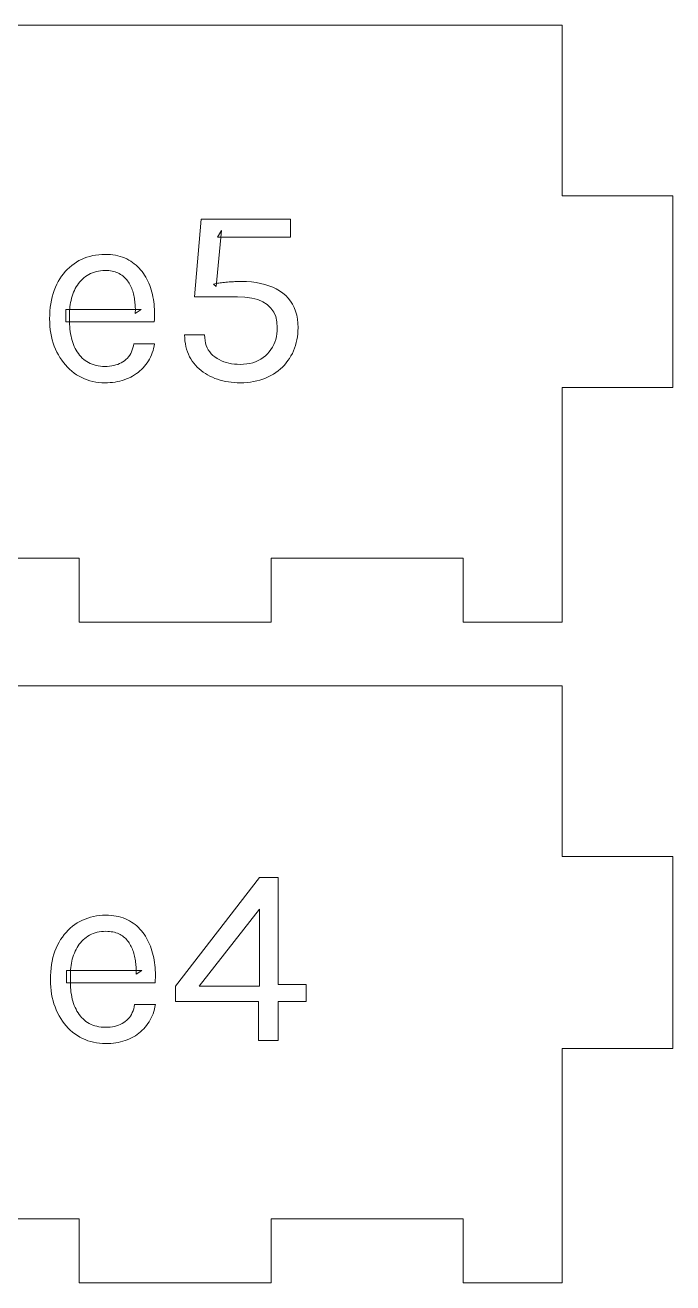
# Model space of a CAD drawing. Extents: x 3 to 177, y 3 to 186.
# Drawn here: x 37.3 to 67.7, y 127 to 186 of the extents above; entities that cross this region are included whole.
import ezdxf

# ---------------------------------------------------------------- set-up
doc = ezdxf.new("R2010")
doc.units = 0
doc.layers.get('0').update_dxf_attribs({"lineweight": 0})

msp = doc.modelspace()

# ---------------------------------------------------------------- linework, layer by layer
for p, q in [((62.468, 186), (8.196, 186)), ((62.468, 178), (62.468, 186)), ((67.664, 178), (62.468, 178)), ((67.664, 169), (67.664, 178)), ((45.232, 173.254), (45.556, 176.902)), ((45.556, 176.902), (49.732, 176.902)), ((49.732, 176.902), (49.732, 176.05)), ((46.504, 176.374), (46.252, 173.746)), ((46.312, 176.05), (46.504, 176.374)), ((49.732, 176.05), (46.312, 176.05)), ((40.603, 175.213), (40.745, 175.231)), ((40.745, 175.231), (40.89, 175.242)), ((40.89, 175.242), (41.038, 175.246)), ((41.038, 175.246), (41.038, 175.246)), ((41.038, 175.246), (41.167, 175.243)), ((41.167, 175.243), (41.292, 175.235)), ((41.292, 175.235), (41.413, 175.222)), ((39.374, 174.637), (39.479, 174.725)), ((39.479, 174.725), (39.589, 174.807)), ((39.589, 174.807), (39.703, 174.883)), ((39.703, 174.883), (39.822, 174.952)), ((39.822, 174.952), (39.944, 175.014)), ((39.944, 175.014), (40.069, 175.068)), ((40.069, 175.068), (40.197, 175.115)), ((40.197, 175.115), (40.329, 175.155)), ((40.329, 175.155), (40.464, 175.188)), ((40.464, 175.188), (40.603, 175.213)), ((41.413, 175.222), (41.531, 175.204)), ((41.531, 175.204), (41.644, 175.18)), ((41.644, 175.18), (41.754, 175.151)), ((41.754, 175.151), (41.86, 175.117)), ((41.86, 175.117), (41.962, 175.077)), ((41.962, 175.077), (42.06, 175.032)), ((42.06, 175.032), (42.154, 174.982)), ((42.154, 174.982), (42.245, 174.927)), ((42.245, 174.927), (42.332, 174.869)), ((42.332, 174.869), (42.415, 174.807)), ((42.415, 174.807), (42.495, 174.741)), ((42.495, 174.741), (42.571, 174.672)), ((42.571, 174.672), (42.644, 174.598)), ((38.852, 173.974), (38.926, 174.101)), ((38.926, 174.101), (39.006, 174.22)), ((39.006, 174.22), (39.091, 174.334)), ((39.091, 174.334), (39.18, 174.441)), ((39.18, 174.441), (39.275, 174.542)), ((39.275, 174.542), (39.374, 174.637)), ((39.985, 174.088), (39.92, 174.023)), ((40.053, 174.15), (39.985, 174.088)), ((40.126, 174.208), (40.053, 174.15)), ((40.202, 174.262), (40.126, 174.208)), ((40.282, 174.31), (40.202, 174.262)), ((40.365, 174.352), (40.282, 174.31)), ((40.452, 174.388), (40.365, 174.352)), ((40.543, 174.419), (40.452, 174.388)), ((40.637, 174.445), (40.543, 174.419)), ((40.735, 174.465), (40.637, 174.445)), ((40.836, 174.479), (40.735, 174.465)), ((40.941, 174.487), (40.836, 174.479)), ((41.05, 174.49), (40.941, 174.487)), ((41.136, 174.488), (41.05, 174.49)), ((41.05, 174.49), (41.05, 174.49)), ((41.219, 174.483), (41.136, 174.488)), ((41.299, 174.474), (41.219, 174.483)), ((41.375, 174.461), (41.299, 174.474)), ((41.449, 174.445), (41.375, 174.461)), ((41.519, 174.425), (41.449, 174.445)), ((41.587, 174.402), (41.519, 174.425)), ((41.651, 174.375), (41.587, 174.402)), ((41.712, 174.344), (41.651, 174.375)), ((41.77, 174.31), (41.712, 174.344)), ((41.825, 174.273), (41.77, 174.31)), ((41.878, 174.233), (41.825, 174.273)), ((41.928, 174.191), (41.878, 174.233)), ((41.975, 174.147), (41.928, 174.191)), ((42.021, 174.101), (41.975, 174.147)), ((42.063, 174.052), (42.021, 174.101)), ((42.103, 174.001), (42.063, 174.052)), ((42.644, 174.598), (42.713, 174.521)), ((42.713, 174.521), (42.778, 174.441)), ((42.778, 174.441), (42.84, 174.356)), ((42.84, 174.356), (42.898, 174.268)), ((42.898, 174.268), (42.953, 174.177)), ((42.953, 174.177), (43.004, 174.083)), ((43.004, 174.083), (43.052, 173.987)), ((38.611, 173.411), (38.661, 173.56)), ((38.661, 173.56), (38.718, 173.704)), ((38.718, 173.704), (38.782, 173.842)), ((38.782, 173.842), (38.852, 173.974)), ((39.568, 173.467), (39.533, 173.374)), ((39.607, 173.557), (39.568, 173.467)), ((39.65, 173.644), (39.607, 173.557)), ((39.696, 173.726), (39.65, 173.644)), ((39.747, 173.806), (39.696, 173.726)), ((39.801, 173.882), (39.747, 173.806)), ((39.858, 173.954), (39.801, 173.882)), ((39.92, 174.023), (39.858, 173.954)), ((42.141, 173.947), (42.103, 174.001)), ((42.176, 173.891), (42.141, 173.947)), ((42.208, 173.833), (42.176, 173.891)), ((42.238, 173.773), (42.208, 173.833)), ((42.266, 173.712), (42.238, 173.773)), ((42.293, 173.65), (42.266, 173.712)), ((42.317, 173.586), (42.293, 173.65)), ((42.339, 173.522), (42.317, 173.586)), ((42.36, 173.456), (42.339, 173.522)), ((43.052, 173.987), (43.096, 173.889)), ((43.096, 173.889), (43.137, 173.789)), ((43.137, 173.789), (43.175, 173.686)), ((43.175, 173.686), (43.209, 173.581)), ((43.209, 173.581), (43.24, 173.473)), ((43.24, 173.473), (43.267, 173.363)), ((46.132, 173.854), (46.19, 173.867)), ((46.252, 173.746), (46.132, 173.854)), ((46.19, 173.867), (46.25, 173.879)), ((46.25, 173.879), (46.312, 173.89)), ((46.312, 173.89), (46.375, 173.901)), ((46.375, 173.901), (46.44, 173.91)), ((46.44, 173.91), (46.506, 173.919)), ((46.506, 173.919), (46.573, 173.927)), ((46.573, 173.927), (46.643, 173.935)), ((46.643, 173.935), (46.714, 173.941)), ((46.714, 173.941), (46.786, 173.947)), ((46.786, 173.947), (46.858, 173.952)), ((46.858, 173.952), (46.929, 173.957)), ((46.929, 173.957), (46.999, 173.961)), ((46.999, 173.961), (47.066, 173.964)), ((47.066, 173.964), (47.133, 173.967)), ((47.133, 173.967), (47.197, 173.97)), ((47.197, 173.97), (47.26, 173.972)), ((47.26, 173.972), (47.322, 173.973)), ((47.322, 173.973), (47.382, 173.974)), ((47.382, 173.974), (47.44, 173.974)), ((47.44, 173.974), (47.44, 173.974)), ((47.44, 173.974), (47.68, 173.969)), ((47.68, 173.969), (47.909, 173.952)), ((47.909, 173.952), (48.129, 173.925)), ((48.129, 173.925), (48.338, 173.887)), ((48.338, 173.887), (48.537, 173.838)), ((48.537, 173.838), (48.725, 173.777)), ((48.725, 173.777), (48.904, 173.706)), ((48.904, 173.706), (49.072, 173.625)), ((49.072, 173.625), (49.23, 173.532)), ((49.23, 173.532), (49.378, 173.428)), ((38.476, 172.763), (38.5, 172.933)), ((38.5, 172.933), (38.53, 173.098)), ((38.53, 173.098), (38.567, 173.257)), ((38.567, 173.257), (38.611, 173.411)), ((39.412, 172.889), (39.399, 172.788)), ((39.429, 172.989), (39.412, 172.889)), ((39.449, 173.088), (39.429, 172.989)), ((39.473, 173.185), (39.449, 173.088)), ((39.501, 173.28), (39.473, 173.185)), ((39.533, 173.374), (39.501, 173.28)), ((42.378, 173.389), (42.36, 173.456)), ((42.394, 173.321), (42.378, 173.389)), ((42.409, 173.252), (42.394, 173.321)), ((42.421, 173.182), (42.409, 173.252)), ((42.432, 173.111), (42.421, 173.182)), ((42.441, 173.04), (42.432, 173.111)), ((42.448, 172.97), (42.441, 173.04)), ((42.455, 172.899), (42.448, 172.97)), ((42.459, 172.828), (42.455, 172.899)), ((43.267, 173.363), (43.291, 173.251)), ((43.291, 173.251), (43.312, 173.137)), ((43.312, 173.137), (43.329, 173.023)), ((43.329, 173.023), (43.343, 172.907)), ((43.343, 172.907), (43.354, 172.791)), ((47.248, 173.254), (45.232, 173.254)), ((47.604, 173.239), (47.248, 173.254)), ((47.248, 173.254), (47.248, 173.254)), ((47.922, 173.196), (47.604, 173.239)), ((48.203, 173.123), (47.922, 173.196)), ((48.446, 173.022), (48.203, 173.123)), ((48.652, 172.891), (48.446, 173.022)), ((48.821, 172.731), (48.652, 172.891)), ((49.378, 173.428), (49.514, 173.313)), ((49.514, 173.313), (49.635, 173.188)), ((49.635, 173.188), (49.742, 173.052)), ((49.742, 173.052), (49.835, 172.906)), ((49.835, 172.906), (49.914, 172.749)), ((38.446, 172.222), (38.449, 172.408)), ((38.449, 172.408), (38.459, 172.588)), ((38.459, 172.588), (38.476, 172.763)), ((39.202, 172.078), (39.202, 172.654)), ((39.202, 172.654), (42.736, 172.654)), ((39.384, 172.58), (39.382, 172.474)), ((39.382, 172.474), (39.382, 172.474)), ((39.382, 172.474), (39.382, 172.09)), ((39.389, 172.685), (39.384, 172.58)), ((39.399, 172.788), (39.389, 172.685)), ((42.462, 172.757), (42.459, 172.828)), ((42.736, 172.654), (42.46, 172.474)), ((42.46, 172.474), (42.463, 172.545)), ((42.464, 172.686), (42.462, 172.757)), ((42.463, 172.545), (42.464, 172.616)), ((42.464, 172.616), (42.464, 172.686)), ((43.354, 172.791), (43.362, 172.674)), ((43.362, 172.674), (43.367, 172.557)), ((43.367, 172.319), (43.362, 172.199)), ((43.367, 172.557), (43.369, 172.438)), ((43.369, 172.438), (43.367, 172.319)), ((48.952, 172.543), (48.821, 172.731)), ((49.045, 172.325), (48.952, 172.543)), ((49.101, 172.078), (49.045, 172.325)), ((49.914, 172.749), (49.978, 172.581)), ((49.978, 172.581), (50.028, 172.402)), ((50.028, 172.402), (50.063, 172.213)), ((38.449, 172.048), (38.446, 172.222)), ((38.446, 172.222), (38.446, 172.222)), ((38.46, 171.877), (38.449, 172.048)), ((38.477, 171.711), (38.46, 171.877)), ((38.5, 171.549), (38.477, 171.711)), ((43.354, 172.078), (39.202, 172.078)), ((39.382, 172.09), (39.384, 171.971)), ((39.384, 171.971), (39.389, 171.855)), ((39.389, 171.855), (39.399, 171.741)), ((39.399, 171.741), (39.411, 171.63)), ((43.362, 172.199), (43.354, 172.078)), ((43.354, 172.078), (43.354, 172.078)), ((49.12, 171.802), (49.101, 172.078)), ((49.115, 171.659), (49.12, 171.802)), ((49.12, 171.802), (49.12, 171.802)), ((50.063, 172.213), (50.085, 172.013)), ((50.085, 172.013), (50.092, 171.802)), ((50.092, 171.802), (50.089, 171.657)), ((50.092, 171.802), (50.092, 171.802)), ((38.531, 171.391), (38.5, 171.549)), ((38.568, 171.237), (38.531, 171.391)), ((38.612, 171.087), (38.568, 171.237)), ((39.411, 171.63), (39.428, 171.522)), ((39.428, 171.522), (39.448, 171.415)), ((39.448, 171.415), (39.472, 171.312)), ((39.472, 171.312), (39.499, 171.211)), ((39.499, 171.211), (39.53, 171.112)), ((39.53, 171.112), (39.565, 171.016)), ((44.781, 171.323), (44.776, 171.466)), ((44.776, 171.466), (44.776, 171.466)), ((44.776, 171.466), (45.712, 171.466)), ((44.792, 171.185), (44.781, 171.323)), ((44.811, 171.051), (44.792, 171.185)), ((45.712, 171.466), (45.717, 171.333)), ((45.717, 171.333), (45.731, 171.206)), ((45.731, 171.206), (45.756, 171.086)), ((48.953, 171.014), (49.004, 171.134)), ((49.004, 171.134), (49.046, 171.258)), ((49.046, 171.258), (49.078, 171.387)), ((49.078, 171.387), (49.101, 171.521)), ((49.101, 171.521), (49.115, 171.659)), ((50.01, 171.107), (49.973, 170.977)), ((50.039, 171.24), (50.01, 171.107)), ((50.062, 171.376), (50.039, 171.24)), ((50.079, 171.515), (50.062, 171.376)), ((50.089, 171.657), (50.079, 171.515)), ((38.663, 170.941), (38.612, 171.087)), ((38.721, 170.8), (38.663, 170.941)), ((38.785, 170.662), (38.721, 170.8)), ((38.855, 170.529), (38.785, 170.662)), ((38.93, 170.403), (38.855, 170.529)), ((39.565, 171.016), (39.603, 170.923)), ((39.603, 170.923), (39.646, 170.834)), ((39.646, 170.834), (39.691, 170.749)), ((39.691, 170.749), (39.741, 170.668)), ((39.741, 170.668), (39.794, 170.591)), ((39.794, 170.591), (39.851, 170.518)), ((39.851, 170.518), (39.911, 170.449)), ((42.147, 170.445), (42.199, 170.517)), ((42.199, 170.517), (42.246, 170.595)), ((42.246, 170.595), (42.287, 170.677)), ((42.287, 170.677), (42.322, 170.764)), ((42.322, 170.764), (42.352, 170.857)), ((42.352, 170.857), (42.376, 170.955)), ((42.376, 170.955), (42.394, 171.058)), ((42.394, 171.058), (42.394, 171.058)), ((42.394, 171.058), (43.366, 171.058)), ((43.219, 170.528), (43.176, 170.431)), ((43.258, 170.627), (43.219, 170.528)), ((43.292, 170.73), (43.258, 170.627)), ((43.321, 170.836), (43.292, 170.73)), ((43.346, 170.946), (43.321, 170.836)), ((43.366, 171.058), (43.346, 170.946)), ((44.837, 170.921), (44.811, 171.051)), ((44.869, 170.796), (44.837, 170.921)), ((44.909, 170.676), (44.869, 170.796)), ((44.955, 170.56), (44.909, 170.676)), ((45.008, 170.448), (44.955, 170.56)), ((45.756, 171.086), (45.789, 170.973)), ((45.789, 170.973), (45.833, 170.866)), ((45.833, 170.866), (45.886, 170.766)), ((45.886, 170.766), (45.949, 170.673)), ((45.949, 170.673), (46.021, 170.587)), ((46.021, 170.587), (46.103, 170.507)), ((48.559, 170.487), (48.655, 170.581)), ((48.655, 170.581), (48.743, 170.682)), ((48.743, 170.682), (48.822, 170.788)), ((48.822, 170.788), (48.892, 170.899)), ((48.892, 170.899), (48.953, 171.014)), ((49.825, 170.603), (49.762, 170.485)), ((49.881, 170.725), (49.825, 170.603)), ((49.93, 170.849), (49.881, 170.725)), ((49.973, 170.977), (49.93, 170.849)), ((39.011, 170.282), (38.93, 170.403)), ((39.096, 170.167), (39.011, 170.282)), ((39.186, 170.058), (39.096, 170.167)), ((39.28, 169.955), (39.186, 170.058)), ((39.38, 169.858), (39.28, 169.955)), ((39.911, 170.449), (39.975, 170.384)), ((39.975, 170.384), (40.043, 170.323)), ((40.043, 170.323), (40.114, 170.266)), ((40.114, 170.266), (40.189, 170.214)), ((40.189, 170.214), (40.268, 170.167)), ((40.268, 170.167), (40.351, 170.125)), ((40.351, 170.125), (40.438, 170.089)), ((40.438, 170.089), (40.528, 170.059)), ((40.528, 170.059), (40.622, 170.034)), ((40.622, 170.034), (40.721, 170.015)), ((40.721, 170.015), (40.823, 170.001)), ((40.823, 170.001), (40.928, 169.993)), ((40.928, 169.993), (41.038, 169.99)), ((41.038, 169.99), (41.148, 169.993)), ((41.038, 169.99), (41.038, 169.99)), ((41.148, 169.993), (41.253, 170.001)), ((41.253, 170.001), (41.355, 170.014)), ((41.355, 170.014), (41.453, 170.033)), ((41.453, 170.033), (41.547, 170.058)), ((41.547, 170.058), (41.636, 170.087)), ((41.636, 170.087), (41.722, 170.122)), ((41.722, 170.122), (41.804, 170.163)), ((41.804, 170.163), (41.882, 170.209)), ((41.882, 170.209), (41.956, 170.26)), ((41.956, 170.26), (42.025, 170.317)), ((42.025, 170.317), (42.089, 170.378)), ((42.089, 170.378), (42.147, 170.445)), ((42.824, 169.92), (42.752, 169.847)), ((42.893, 169.997), (42.824, 169.92)), ((42.958, 170.077), (42.893, 169.997)), ((43.019, 170.161), (42.958, 170.077)), ((43.076, 170.248), (43.019, 170.161)), ((43.128, 170.338), (43.076, 170.248)), ((43.176, 170.431), (43.128, 170.338)), ((45.069, 170.341), (45.008, 170.448)), ((45.136, 170.239), (45.069, 170.341)), ((45.209, 170.141), (45.136, 170.239)), ((45.287, 170.048), (45.209, 170.141)), ((45.369, 169.96), (45.287, 170.048)), ((45.457, 169.877), (45.369, 169.96)), ((46.103, 170.507), (46.195, 170.434)), ((46.195, 170.434), (46.294, 170.368)), ((46.294, 170.368), (46.397, 170.309)), ((46.397, 170.309), (46.505, 170.257)), ((46.505, 170.257), (46.616, 170.211)), ((46.616, 170.211), (46.733, 170.173)), ((46.733, 170.173), (46.853, 170.142)), ((46.853, 170.142), (46.979, 170.117)), ((46.979, 170.117), (47.108, 170.1)), ((47.108, 170.1), (47.242, 170.089)), ((47.242, 170.089), (47.38, 170.086)), ((47.38, 170.086), (47.539, 170.091)), ((47.38, 170.086), (47.38, 170.086)), ((47.539, 170.091), (47.69, 170.106)), ((47.69, 170.106), (47.835, 170.131)), ((47.835, 170.131), (47.973, 170.165)), ((47.973, 170.165), (48.104, 170.21)), ((48.104, 170.21), (48.228, 170.264)), ((48.228, 170.264), (48.345, 170.329)), ((48.345, 170.329), (48.455, 170.403)), ((48.455, 170.403), (48.559, 170.487)), ((49.362, 169.962), (49.266, 169.872)), ((49.453, 170.056), (49.362, 169.962)), ((49.539, 170.156), (49.453, 170.056)), ((49.619, 170.261), (49.539, 170.156)), ((49.693, 170.37), (49.619, 170.261)), ((49.762, 170.485), (49.693, 170.37)), ((39.485, 169.767), (39.38, 169.858)), ((39.594, 169.682), (39.485, 169.767)), ((39.709, 169.603), (39.594, 169.682)), ((39.828, 169.531), (39.709, 169.603)), ((39.949, 169.466), (39.828, 169.531)), ((40.074, 169.409), (39.949, 169.466)), ((40.202, 169.359), (40.074, 169.409)), ((40.334, 169.317), (40.202, 169.359)), ((41.841, 169.331), (41.734, 169.302)), ((41.946, 169.364), (41.841, 169.331)), ((42.048, 169.402), (41.946, 169.364)), ((42.148, 169.444), (42.048, 169.402)), ((42.245, 169.49), (42.148, 169.444)), ((42.338, 169.54), (42.245, 169.49)), ((42.428, 169.594), (42.338, 169.54)), ((42.514, 169.652), (42.428, 169.594)), ((42.597, 169.713), (42.514, 169.652)), ((42.676, 169.778), (42.597, 169.713)), ((42.752, 169.847), (42.676, 169.778)), ((45.549, 169.799), (45.457, 169.877)), ((45.645, 169.725), (45.549, 169.799)), ((45.746, 169.657), (45.645, 169.725)), ((45.852, 169.593), (45.746, 169.657)), ((45.963, 169.534), (45.852, 169.593)), ((46.078, 169.48), (45.963, 169.534)), ((46.197, 169.431), (46.078, 169.48)), ((46.318, 169.387), (46.197, 169.431)), ((46.442, 169.348), (46.318, 169.387)), ((46.569, 169.315), (46.442, 169.348)), ((48.3, 169.344), (48.158, 169.307)), ((48.437, 169.388), (48.3, 169.344)), ((48.57, 169.439), (48.437, 169.388)), ((48.699, 169.497), (48.57, 169.439)), ((48.823, 169.561), (48.699, 169.497)), ((48.942, 169.631), (48.823, 169.561)), ((49.055, 169.706), (48.942, 169.631)), ((49.163, 169.787), (49.055, 169.706)), ((49.266, 169.872), (49.163, 169.787)), ((40.468, 169.283), (40.334, 169.317)), ((40.606, 169.256), (40.468, 169.283)), ((40.747, 169.237), (40.606, 169.256)), ((40.891, 169.226), (40.747, 169.237)), ((41.038, 169.222), (40.891, 169.226)), ((41.16, 169.224), (41.038, 169.222)), ((41.038, 169.222), (41.038, 169.222)), ((41.038, 169.222), (41.038, 169.222)), ((41.28, 169.231), (41.16, 169.224)), ((41.397, 169.242), (41.28, 169.231)), ((41.512, 169.258), (41.397, 169.242)), ((41.625, 169.278), (41.512, 169.258)), ((41.734, 169.302), (41.625, 169.278)), ((46.698, 169.286), (46.569, 169.315)), ((46.829, 169.263), (46.698, 169.286)), ((46.963, 169.245), (46.829, 169.263)), ((47.099, 169.232), (46.963, 169.245)), ((47.238, 169.225), (47.099, 169.232)), ((47.38, 169.222), (47.238, 169.225)), ((47.545, 169.225), (47.38, 169.222)), ((47.38, 169.222), (47.38, 169.222)), ((47.38, 169.222), (47.38, 169.222)), ((47.705, 169.236), (47.545, 169.225)), ((47.86, 169.253), (47.705, 169.236)), ((48.011, 169.276), (47.86, 169.253)), ((48.158, 169.307), (48.011, 169.276)), ((62.468, 161), (62.468, 169)), ((62.468, 169), (67.664, 169)), ((30.832, 161), (39.832, 161)), ((39.832, 161), (39.832, 158)), ((48.832, 158), (48.832, 161)), ((48.832, 161), (57.832, 161)), ((57.832, 161), (57.832, 158)), ((62.468, 158), (62.468, 161)), ((39.832, 158), (48.832, 158)), ((57.832, 158), (62.468, 158)), ((62.468, 155), (8.196, 155)), ((62.468, 147), (62.468, 155)), ((67.664, 147), (62.468, 147)), ((67.664, 138), (67.664, 147)), ((44.344, 140.922), (48.292, 146.01)), ((48.292, 146.01), (49.168, 146.01)), ((49.168, 146.01), (49.168, 140.994)), ((39.858, 143.952), (39.98, 144.014)), ((39.98, 144.014), (40.105, 144.068)), ((40.105, 144.068), (40.233, 144.115)), ((40.233, 144.115), (40.365, 144.155)), ((40.365, 144.155), (40.5, 144.188)), ((40.5, 144.188), (40.639, 144.213)), ((40.639, 144.213), (40.781, 144.231)), ((40.781, 144.231), (40.926, 144.242)), ((40.926, 144.242), (41.074, 144.246)), ((41.074, 144.246), (41.074, 144.246)), ((41.074, 144.246), (41.203, 144.243)), ((41.203, 144.243), (41.328, 144.235)), ((41.328, 144.235), (41.449, 144.222)), ((41.449, 144.222), (41.567, 144.204)), ((41.567, 144.204), (41.68, 144.18)), ((41.68, 144.18), (41.79, 144.151)), ((41.79, 144.151), (41.896, 144.117)), ((41.896, 144.117), (41.998, 144.077)), ((41.998, 144.077), (42.096, 144.032)), ((42.096, 144.032), (42.19, 143.982)), ((42.19, 143.982), (42.281, 143.927)), ((48.28, 144.534), (45.46, 140.922)), ((48.28, 140.922), (48.28, 144.534)), ((39.127, 143.334), (39.216, 143.441)), ((39.216, 143.441), (39.311, 143.542)), ((39.311, 143.542), (39.41, 143.637)), ((39.41, 143.637), (39.515, 143.725)), ((39.515, 143.725), (39.625, 143.807)), ((39.625, 143.807), (39.739, 143.883)), ((39.739, 143.883), (39.858, 143.952)), ((40.488, 143.388), (40.401, 143.352)), ((40.579, 143.419), (40.488, 143.388)), ((40.673, 143.445), (40.579, 143.419)), ((40.771, 143.465), (40.673, 143.445)), ((40.872, 143.479), (40.771, 143.465)), ((40.977, 143.487), (40.872, 143.479)), ((41.086, 143.49), (40.977, 143.487)), ((41.172, 143.488), (41.086, 143.49)), ((41.086, 143.49), (41.086, 143.49)), ((41.255, 143.483), (41.172, 143.488)), ((41.335, 143.474), (41.255, 143.483)), ((41.411, 143.461), (41.335, 143.474)), ((41.485, 143.445), (41.411, 143.461)), ((41.555, 143.425), (41.485, 143.445)), ((41.623, 143.402), (41.555, 143.425)), ((41.687, 143.375), (41.623, 143.402)), ((41.748, 143.344), (41.687, 143.375)), ((42.281, 143.927), (42.368, 143.869)), ((42.368, 143.869), (42.451, 143.807)), ((42.451, 143.807), (42.531, 143.741)), ((42.531, 143.741), (42.607, 143.672)), ((42.607, 143.672), (42.68, 143.598)), ((42.68, 143.598), (42.749, 143.521)), ((42.749, 143.521), (42.814, 143.441)), ((42.814, 143.441), (42.876, 143.356)), ((38.754, 142.704), (38.818, 142.842)), ((38.818, 142.842), (38.888, 142.974)), ((38.888, 142.974), (38.962, 143.101)), ((38.962, 143.101), (39.042, 143.22)), ((39.042, 143.22), (39.127, 143.334)), ((39.783, 142.806), (39.732, 142.726)), ((39.837, 142.882), (39.783, 142.806)), ((39.894, 142.954), (39.837, 142.882)), ((39.956, 143.023), (39.894, 142.954)), ((40.021, 143.088), (39.956, 143.023)), ((40.089, 143.15), (40.021, 143.088)), ((40.162, 143.208), (40.089, 143.15)), ((40.238, 143.262), (40.162, 143.208)), ((40.318, 143.31), (40.238, 143.262)), ((40.401, 143.352), (40.318, 143.31)), ((41.806, 143.31), (41.748, 143.344)), ((41.861, 143.273), (41.806, 143.31)), ((41.914, 143.233), (41.861, 143.273)), ((41.964, 143.191), (41.914, 143.233)), ((42.011, 143.147), (41.964, 143.191)), ((42.057, 143.101), (42.011, 143.147)), ((42.099, 143.052), (42.057, 143.101)), ((42.139, 143.001), (42.099, 143.052)), ((42.177, 142.947), (42.139, 143.001)), ((42.212, 142.891), (42.177, 142.947)), ((42.244, 142.833), (42.212, 142.891)), ((42.274, 142.773), (42.244, 142.833)), ((42.876, 143.356), (42.934, 143.268)), ((42.934, 143.268), (42.989, 143.177)), ((42.989, 143.177), (43.04, 143.083)), ((43.04, 143.083), (43.088, 142.987)), ((43.088, 142.987), (43.132, 142.889)), ((43.132, 142.889), (43.173, 142.789)), ((43.173, 142.789), (43.211, 142.686)), ((38.566, 142.098), (38.603, 142.257)), ((38.603, 142.257), (38.647, 142.411)), ((38.647, 142.411), (38.697, 142.56)), ((38.697, 142.56), (38.754, 142.704)), ((39.537, 142.28), (39.509, 142.185)), ((39.569, 142.374), (39.537, 142.28)), ((39.604, 142.467), (39.569, 142.374)), ((39.643, 142.557), (39.604, 142.467)), ((39.686, 142.644), (39.643, 142.557)), ((39.732, 142.726), (39.686, 142.644)), ((42.302, 142.712), (42.274, 142.773)), ((42.329, 142.65), (42.302, 142.712)), ((42.353, 142.586), (42.329, 142.65)), ((42.375, 142.522), (42.353, 142.586)), ((42.396, 142.456), (42.375, 142.522)), ((42.414, 142.389), (42.396, 142.456)), ((42.43, 142.321), (42.414, 142.389)), ((42.445, 142.252), (42.43, 142.321)), ((42.457, 142.182), (42.445, 142.252)), ((43.211, 142.686), (43.245, 142.581)), ((43.245, 142.581), (43.276, 142.473)), ((43.276, 142.473), (43.303, 142.363)), ((43.303, 142.363), (43.327, 142.251)), ((43.327, 142.251), (43.348, 142.137)), ((38.495, 141.588), (38.512, 141.763)), ((38.512, 141.763), (38.536, 141.933)), ((38.536, 141.933), (38.566, 142.098)), ((39.238, 141.078), (39.238, 141.654)), ((39.238, 141.654), (42.772, 141.654)), ((39.425, 141.685), (39.42, 141.58)), ((39.435, 141.788), (39.425, 141.685)), ((39.448, 141.889), (39.435, 141.788)), ((39.465, 141.989), (39.448, 141.889)), ((39.485, 142.088), (39.465, 141.989)), ((39.509, 142.185), (39.485, 142.088)), ((42.468, 142.111), (42.457, 142.182)), ((42.477, 142.04), (42.468, 142.111)), ((42.484, 141.97), (42.477, 142.04)), ((42.491, 141.899), (42.484, 141.97)), ((42.495, 141.828), (42.491, 141.899)), ((42.498, 141.757), (42.495, 141.828)), ((42.772, 141.654), (42.496, 141.474)), ((42.5, 141.686), (42.498, 141.757)), ((42.499, 141.545), (42.5, 141.616)), ((42.5, 141.616), (42.5, 141.686)), ((43.348, 142.137), (43.365, 142.023)), ((43.365, 142.023), (43.379, 141.907)), ((43.379, 141.907), (43.39, 141.791)), ((43.39, 141.791), (43.398, 141.674)), ((43.398, 141.674), (43.403, 141.557)), ((38.482, 141.222), (38.485, 141.408)), ((38.485, 141.048), (38.482, 141.222)), ((38.482, 141.222), (38.482, 141.222)), ((38.485, 141.408), (38.495, 141.588)), ((38.496, 140.877), (38.485, 141.048)), ((43.39, 141.078), (39.238, 141.078)), ((39.42, 141.58), (39.418, 141.474)), ((39.418, 141.474), (39.418, 141.474)), ((39.418, 141.474), (39.418, 141.09)), ((39.418, 141.09), (39.42, 140.971)), ((42.496, 141.474), (42.499, 141.545)), ((43.398, 141.199), (43.39, 141.078)), ((43.39, 141.078), (43.39, 141.078)), ((43.403, 141.319), (43.398, 141.199)), ((43.403, 141.557), (43.405, 141.438)), ((43.405, 141.438), (43.403, 141.319)), ((38.513, 140.711), (38.496, 140.877)), ((38.536, 140.549), (38.513, 140.711)), ((38.567, 140.391), (38.536, 140.549)), ((39.42, 140.971), (39.425, 140.855)), ((39.425, 140.855), (39.435, 140.741)), ((39.435, 140.741), (39.447, 140.63)), ((39.447, 140.63), (39.464, 140.522)), ((39.464, 140.522), (39.484, 140.415)), ((44.344, 140.202), (44.344, 140.922)), ((44.344, 140.922), (44.344, 140.922)), ((45.46, 140.922), (48.28, 140.922)), ((48.28, 140.922), (48.28, 140.922)), ((49.168, 140.994), (50.476, 140.994)), ((50.476, 140.994), (50.476, 140.202)), ((38.604, 140.237), (38.567, 140.391)), ((38.648, 140.087), (38.604, 140.237)), ((38.699, 139.941), (38.648, 140.087)), ((38.757, 139.8), (38.699, 139.941)), ((39.484, 140.415), (39.508, 140.312)), ((39.508, 140.312), (39.535, 140.211)), ((39.535, 140.211), (39.566, 140.112)), ((39.566, 140.112), (39.601, 140.016)), ((39.601, 140.016), (39.639, 139.923)), ((39.639, 139.923), (39.682, 139.834)), ((39.682, 139.834), (39.727, 139.749)), ((42.358, 139.764), (42.388, 139.857)), ((42.388, 139.857), (42.412, 139.955)), ((42.412, 139.955), (42.43, 140.058)), ((42.43, 140.058), (42.43, 140.058)), ((42.43, 140.058), (43.402, 140.058)), ((43.357, 139.836), (43.328, 139.73)), ((43.382, 139.946), (43.357, 139.836)), ((43.402, 140.058), (43.382, 139.946)), ((48.244, 140.202), (44.344, 140.202)), ((48.244, 138.366), (48.244, 140.202)), ((50.476, 140.202), (49.168, 140.202)), ((49.168, 140.202), (49.168, 138.366)), ((38.821, 139.662), (38.757, 139.8)), ((38.891, 139.529), (38.821, 139.662)), ((38.966, 139.403), (38.891, 139.529)), ((39.047, 139.282), (38.966, 139.403)), ((39.132, 139.167), (39.047, 139.282)), ((39.727, 139.749), (39.777, 139.668)), ((39.777, 139.668), (39.83, 139.591)), ((39.83, 139.591), (39.887, 139.518)), ((39.887, 139.518), (39.947, 139.449)), ((39.947, 139.449), (40.011, 139.384)), ((40.011, 139.384), (40.079, 139.323)), ((40.079, 139.323), (40.15, 139.266)), ((40.15, 139.266), (40.225, 139.214)), ((41.918, 139.209), (41.992, 139.26)), ((41.992, 139.26), (42.061, 139.317)), ((42.061, 139.317), (42.125, 139.378)), ((42.125, 139.378), (42.183, 139.445)), ((42.183, 139.445), (42.235, 139.517)), ((42.235, 139.517), (42.282, 139.595)), ((42.282, 139.595), (42.323, 139.677)), ((42.323, 139.677), (42.358, 139.764)), ((43.112, 139.248), (43.055, 139.161)), ((43.164, 139.338), (43.112, 139.248)), ((43.212, 139.431), (43.164, 139.338)), ((43.255, 139.528), (43.212, 139.431)), ((43.294, 139.627), (43.255, 139.528)), ((43.328, 139.73), (43.294, 139.627)), ((39.222, 139.058), (39.132, 139.167)), ((39.316, 138.955), (39.222, 139.058)), ((39.416, 138.858), (39.316, 138.955)), ((39.521, 138.767), (39.416, 138.858)), ((39.63, 138.682), (39.521, 138.767)), ((39.745, 138.603), (39.63, 138.682)), ((40.225, 139.214), (40.304, 139.167)), ((40.304, 139.167), (40.387, 139.125)), ((40.387, 139.125), (40.474, 139.089)), ((40.474, 139.089), (40.564, 139.059)), ((40.564, 139.059), (40.658, 139.034)), ((40.658, 139.034), (40.757, 139.015)), ((40.757, 139.015), (40.859, 139.001)), ((40.859, 139.001), (40.964, 138.993)), ((40.964, 138.993), (41.074, 138.99)), ((41.074, 138.99), (41.184, 138.993)), ((41.074, 138.99), (41.074, 138.99)), ((41.184, 138.993), (41.289, 139.001)), ((41.289, 139.001), (41.391, 139.014)), ((41.391, 139.014), (41.489, 139.033)), ((41.489, 139.033), (41.583, 139.058)), ((41.583, 139.058), (41.672, 139.087)), ((41.672, 139.087), (41.758, 139.122)), ((41.758, 139.122), (41.84, 139.163)), ((41.84, 139.163), (41.918, 139.209)), ((42.55, 138.652), (42.464, 138.594)), ((42.633, 138.713), (42.55, 138.652)), ((42.712, 138.778), (42.633, 138.713)), ((42.788, 138.847), (42.712, 138.778)), ((42.86, 138.92), (42.788, 138.847)), ((42.929, 138.997), (42.86, 138.92)), ((42.994, 139.077), (42.929, 138.997)), ((43.055, 139.161), (42.994, 139.077)), ((39.864, 138.531), (39.745, 138.603)), ((39.985, 138.466), (39.864, 138.531)), ((40.11, 138.409), (39.985, 138.466)), ((40.238, 138.359), (40.11, 138.409)), ((40.37, 138.317), (40.238, 138.359)), ((40.504, 138.283), (40.37, 138.317)), ((40.642, 138.256), (40.504, 138.283)), ((40.783, 138.237), (40.642, 138.256)), ((40.927, 138.226), (40.783, 138.237)), ((41.074, 138.222), (40.927, 138.226)), ((41.196, 138.224), (41.074, 138.222)), ((41.074, 138.222), (41.074, 138.222)), ((41.074, 138.222), (41.074, 138.222)), ((41.316, 138.231), (41.196, 138.224)), ((41.433, 138.242), (41.316, 138.231)), ((41.548, 138.258), (41.433, 138.242)), ((41.661, 138.278), (41.548, 138.258)), ((41.77, 138.302), (41.661, 138.278)), ((41.877, 138.331), (41.77, 138.302)), ((41.982, 138.364), (41.877, 138.331)), ((42.084, 138.402), (41.982, 138.364)), ((42.184, 138.444), (42.084, 138.402)), ((42.281, 138.49), (42.184, 138.444)), ((42.374, 138.54), (42.281, 138.49)), ((42.464, 138.594), (42.374, 138.54)), ((49.168, 138.366), (48.244, 138.366)), ((62.468, 130), (62.468, 138)), ((62.468, 138), (67.664, 138)), ((30.832, 130), (39.832, 130)), ((39.832, 130), (39.832, 127)), ((48.832, 127), (48.832, 130)), ((48.832, 130), (57.832, 130)), ((57.832, 130), (57.832, 127)), ((62.468, 127), (62.468, 130)), ((39.832, 127), (48.832, 127)), ((57.832, 127), (62.468, 127))]:
    msp.add_line(p, q)

doc.saveas('drawing.dxf')
